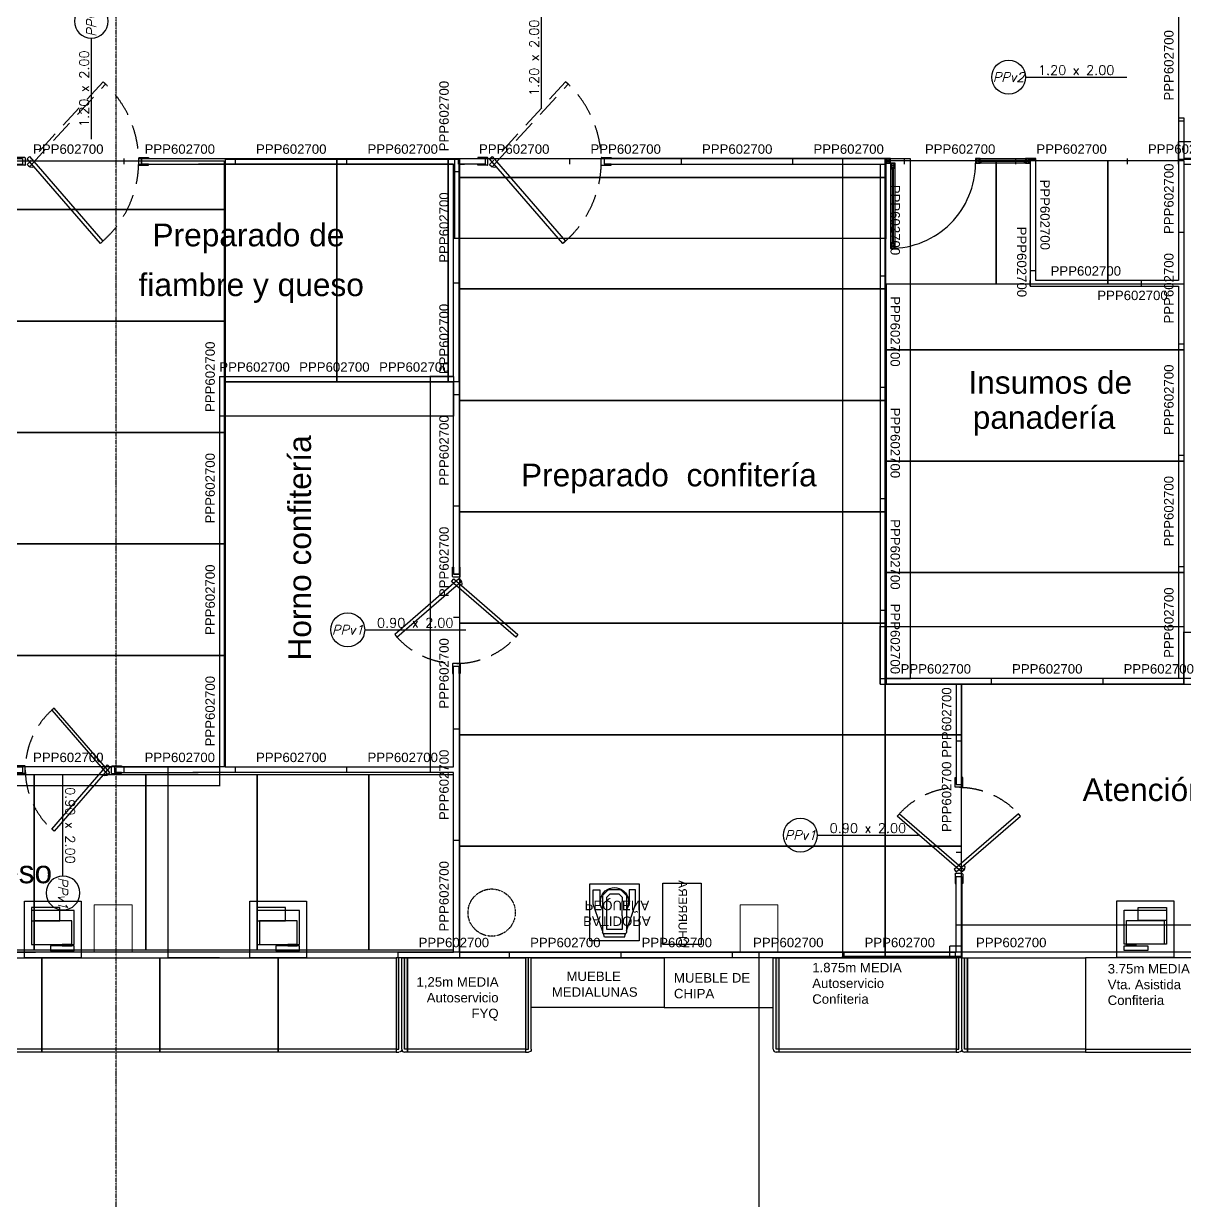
# Model space of a CAD drawing. Header units: millimetres. Extents: x 2698011 to 2856548, y 1019778 to 1210064.
# Drawn here: x 2794192 to 2806480, y 1155081 to 1167541 of the extents above; entities that cross this region are included whole.
import ezdxf
from ezdxf.enums import TextEntityAlignment as Align

# ---------------------------------------------------------------- set-up
doc = ezdxf.new("R2010")
doc.units = ezdxf.units.MM
for name, pattern in [('DASHDOT2', [0.5, 0.25, -0.125, 0, -0.125]), ('DASHED', [19.05, 12.7, -6.35]), ('HIDDEN', [0.375, 0.25, -0.125]), ('LN_planobase PB$0$DASHED2', [0.375, 0.25, -0.125])]:
    doc.linetypes.add(name, pattern=pattern)
doc.layers.get('Defpoints').update_dxf_attribs({"color": 9})
for name, color, linetype in [('.corte', 9, 'Continuous'), ('A-Aberturas', 9, 'Continuous'), ('Arq. Exhibidoras', 9, 'Continuous'), ('Arq. Mamparas metálicas', 9, 'Continuous'), ('COSTAN-CAM-COTAS', 7, 'Continuous'), ('COSTAN-CAM-LAT NUM', 6, 'Continuous'), ('COSTAN-CAM-LATERALES', 5, 'Continuous'), ('COSTAN-CAM-TECHOS-60', 1, 'Continuous'), ('EQUIPAMIENTO ELECTROMECÁNICO', 9, 'Continuous'), ('exhibidoras', 9, 'Continuous'), ('MAMP CHAPA 0.06', 9, 'Continuous'), ('nomenclatura de aberturas', 9, 'Continuous'), ('PROYECCIONES', 9, 'DASHED'), ('TEXTOS CAM', 2, 'Continuous')]:
    doc.layers.add(name, color=color, linetype=linetype)
doc.layers.add('PILAR_REF', color=9, linetype='Continuous', lineweight=0)
doc.styles.add('_ROMANS', font='ROMANS.SHX')
doc.styles.add('_Romans Obl', font='ROMANS.SHX', dxfattribs={"oblique": 15})
doc.styles.add('costan', font='arial.ttf')
doc.styles.get("Standard").update_dxf_attribs({"font": 'arial.ttf'})
doc.dimstyles.new('ISO-25', dxfattribs={"dimtxt": 2.5, "dimasz": 2.5, "dimexe": 1.25, "dimexo": 0.625, "dimtad": 1, "dimtxsty": 'Standard', "dimcen": 2.5, "dimadec": 0, "dimazin": 0, "dimtfac": 1, "dimtmove": 0, "dimatfit": 3, "dimfxl": 1, "dimarcsym": 0})

# ---------------------------------------------------------------- blocks, each defined once
blk = doc.blocks.new('LN_planobase PB$0$A$C41BB26E9')
for p, q in [((0.1, 0.832, 0), (0, 0.832, 0)), ((0, 0.832, 0), (0, 0.822, 0)), ((0, 0.822, 0), (0.075, 0.822, 0)), ((0, 0.762, 0), (0.075, 0.762, 0)), ((0, 0.752, 0), (0, 0.762, 0)), ((0.1, 0.752, 0), (0, 0.752, 0)), ((0.075, 0.822, 0), (0.075, 0.762, 0)), ((0.075, 0.822, 0), (0.075, 0.822, 0)), ((0.075, 0.762, 0), (0.075, 0.762, 0)), ((0.105, 0.757, 0), (0.105, 0.827, 0)), ((1.305, 0.757, 0), (1.305, 0.827, 0)), ((1.31, 0.832, 0), (1.41, 0.832, 0)), ((1.31, 0.752, 0), (1.41, 0.752, 0)), ((1.41, 0.822, 0), (1.335, 0.822, 0)), ((1.335, 0.822, 0), (1.335, 0.762, 0)), ((1.335, 0.822, 0), (1.335, 0.822, 0)), ((1.41, 0.762, 0), (1.335, 0.762, 0)), ((1.335, 0.762, 0), (1.335, 0.762, 0)), ((1.41, 0.832, 0), (1.41, 0.822, 0)), ((1.41, 0.752, 0), (1.41, 0.762, 0))]:
    blk.add_line(p, q)
at = {"linetype": 'LN_planobase PB$0$DASHED2', "elevation": 0}
blk.add_lwpolyline([(0.15, 0.736), (0.955, 1.611), (0.928, 1.634), (0.123, 0.759)], close=True, dxfattribs=at)
at = {"elevation": 0}
blk.add_lwpolyline([(0.15, 0.843), (0.926, -0.053), (0.899, -0.076), (0.123, 0.82)], close=True, dxfattribs=at)
at = {"linetype": 'LN_planobase PB$0$DASHED2'}
blk.add_arc((0.175, 0.792, 0), 1.13, 309.8558, 48.1988, dxfattribs=at)
for centre, radius, start, end in [((0.1, 0.827, 0), 0.0051, 0, 90), ((0.1, 0.757, 0), 0.0051, 270, 0), ((0.175, 0.792, 0), 0.061, 212.3413, 291.306), ((1.31, 0.827, 0), 0.0051, 90, 180), ((1.31, 0.757, 0), 0.0051, 180, 270)]:
    blk.add_arc(centre, radius, start, end)
blk = doc.blocks.new('A$C324C65E4')
at = {"xscale": -1}
blk.add_blockref('LN_planobase PB$0$A$C41BB26E9', (1.41, 0.076, -7.734), dxfattribs=at)
blk = doc.blocks.new('CHURRERA')
blk.add_lwpolyline([(-11.487, 68.461), (-10.837, 68.461), (-10.837, 68.868), (-11.487, 68.868)], close=True)
at = {"insert": (-11.71, 68.718), "char_height": 0.09, "attachment_point": 1}
blk.add_mtext_dynamic_manual_height_columns('\\pi0.18969;CHURRERA', width=1.08581, gutter_width=12.5, heights=[0], dxfattribs=at)
blk = doc.blocks.new('BATIDORA PEQUEÑA CONFITERÍA')
at = {"color": 0}
for p, q in [((-12.273, 67.655), (-12.273, 68.042)), ((-12.25, 68.091), (-12.263, 68.054)), ((-12.03, 68.054), (-12.261, 68.054)), ((-12.041, 68.091), (-12.25, 68.091)), ((-12.041, 68.091), (-12.028, 68.054)), ((-12.019, 67.655), (-12.019, 68.042)), ((-12.273, 68.025), (-12.37, 67.74)), ((-12.228, 68.009), (-12.228, 67.865)), ((-12.064, 68.009), (-12.228, 68.009)), ((-12.064, 67.865), (-12.064, 68.009)), ((-12.019, 68.025), (-11.922, 67.74)), ((-12.302, 67.74), (-12.273, 67.803)), ((-12.228, 67.865), (-12.228, 67.713)), ((-12.064, 67.865), (-12.064, 67.713)), ((-11.989, 67.74), (-12.019, 67.803)), ((-12.37, 67.74), (-12.37, 67.591)), ((-12.302, 67.591), (-12.302, 67.74)), ((-12.228, 67.713), (-12.228, 67.669)), ((-12.228, 67.669), (-12.191, 67.632)), ((-12.101, 67.632), (-12.064, 67.669)), ((-12.064, 67.669), (-12.064, 67.713)), ((-11.989, 67.591), (-11.989, 67.74)), ((-11.922, 67.74), (-11.922, 67.591)), ((-12.37, 67.591), (-12.302, 67.591)), ((-12.269, 67.647), (-12.212, 67.591)), ((-12.204, 67.587), (-12.087, 67.587)), ((-12.191, 67.632), (-12.101, 67.632)), ((-12.079, 67.591), (-12.022, 67.647)), ((-11.922, 67.591), (-11.989, 67.591))]:
    blk.add_line(p, q, dxfattribs=at)
blk.add_lwpolyline([(-12.408, 67.528), (-11.883, 67.528), (-11.883, 68.128), (-12.408, 68.128)], close=True, dxfattribs=at)
for centre, radius, start, end in [((-12.261, 68.042), 0.0112, 89.9999, 179.9999), ((-12.03, 68.042), 0.0112, 359.9999, 89.9999), ((-12.146, 67.714), 0.149, 148.2116, 31.7883), ((-12.204, 67.599), 0.0112, 224.9999, 269.9999), ((-12.087, 67.599), 0.0112, 269.9999, 314.9999), ((-12.03, 67.655), 0.0112, 314.9999, 359.9999)]:
    blk.add_arc(centre, radius, start, end, dxfattribs=at)
at = {"linetype": 'Continuous', "insert": (-12.708, 67.972), "char_height": 0.1, "attachment_point": 1}
blk.add_mtext_dynamic_manual_height_columns('\\pi0.23087;BATIDORA\\P\\pi0.24662;PEQUEÑA', width=1.16583, gutter_width=12.5, heights=[0], dxfattribs=at)
blk = doc.blocks.new('vaiven90')
for p, q in [((-805.258, -105.592, 0), (-805.258, -105.492, 0)), ((-805.258, -105.492, 0), (-805.248, -105.492, 0)), ((-805.248, -105.492, 0), (-805.248, -105.567, 0)), ((-805.188, -105.492, 0), (-805.188, -105.567, 0)), ((-805.178, -105.492, 0), (-805.188, -105.492, 0)), ((-805.178, -105.592, 0), (-805.178, -105.492, 0)), ((-805.183, -105.597, 0), (-805.253, -105.597, 0)), ((-805.248, -105.567, 0), (-805.188, -105.567, 0)), ((-805.246, -105.615, 0), (-804.566, -106.205, 0)), ((-804.566, -106.205, 0), (-804.588, -106.231, 0)), ((-805.258, -106.516, 0), (-805.258, -106.616, 0)), ((-805.183, -106.511, 0), (-805.253, -106.511, 0)), ((-805.178, -106.516, 0), (-805.178, -106.616, 0)), ((-805.258, -106.616, 0), (-805.248, -106.616, 0)), ((-805.248, -106.616, 0), (-805.248, -106.541, 0)), ((-805.248, -106.541, 0), (-805.188, -106.541, 0)), ((-805.188, -106.616, 0), (-805.188, -106.541, 0)), ((-805.178, -106.616, 0), (-805.188, -106.616, 0))]:
    blk.add_line(p, q)
at = {"elevation": 0}
for points in [[(-805.19, -105.615), (-805.87, -106.205), (-805.847, -106.231), (-805.167, -105.642), (-805.19, -105.615)], [(-805.246, -105.615), (-804.566, -106.205), (-804.588, -106.231), (-805.269, -105.642), (-805.246, -105.615)]]:
    blk.add_lwpolyline(points, dxfattribs=at)
for centre, radius, start, end in [((-805.253, -105.592, 0), 0.0051, 180, 270), ((-805.218, -105.667, 0), 0.061, 338.694, 57.6587), ((-805.183, -105.592, 0), 0.0051, 270, 0), ((-805.253, -106.516, 0), 0.0051, 90, 180), ((-805.183, -106.516, 0), 0.0051, 0, 90)]:
    blk.add_arc(centre, radius, start, end)
at = {"linetype": 'LN_planobase PB$0$DASHED2'}
blk.add_arc((-805.218, -105.663, 0), 0.848, 219.7207, 320.2793, dxfattribs=at)
blk = doc.blocks.new('4100125')
blk.add_line((0, 3), (125, 3))
blk.add_lwpolyline([(0, 0), (125, 0), (125, 100), (0, 100)], close=True)
blk = doc.blocks.new('100006EV')
blk.add_hatch(color=256).paths.add_polyline_path([(6, 100), (3, 100), (3, 3), (6, 3)])
for p, q in [((0, 3), (0, 100)), ((0, 100), (6, 100)), ((3, 3), (3, 100)), ((6, 100), (6, 0)), ((6, 3), (3, 3)), ((6, 0), (3, 0))]:
    blk.add_line(p, q)
blk.add_arc((3, 3), 3, 180, 270)
blk = doc.blocks.new('sdfgsdgs')
at = {"linetype": 'Continuous'}
for p, q in [((-0.19, 0.03), (0.11, 0.03)), ((-0.19, -0.11), (-0.19, 0.03)), ((0.11, 0.03), (0.11, -0.11)), ((-0.34, -0.36), (-0.34, -0.001)), ((-0.34, -0.001), (0.11, -0.001)), ((-0.315, -0.36), (-0.315, -0.11)), ((-0.315, -0.11), (0.085, -0.11)), ((0.11, -0.11), (-0.19, -0.11)), ((0.085, -0.11), (0.085, -0.36)), ((0.11, -0.001), (0.11, -0.36)), ((0.11, -0.36), (-0.34, -0.36)), ((-0.315, -0.376), (-0.315, -0.36)), ((0.085, -0.36), (-0.315, -0.36)), ((-0.315, -0.36), (-0.215, -0.36)), ((-0.215, -0.36), (-0.215, -0.376)), ((-0.34, -0.426), (-0.34, -0.376)), ((-0.34, -0.376), (-0.09, -0.376)), ((-0.09, -0.426), (-0.34, -0.426)), ((-0.215, -0.376), (-0.315, -0.376)), ((-0.09, -0.376), (-0.09, -0.426))]:
    blk.add_line(p, q, dxfattribs=at)
blk = doc.blocks.new('conf')
blk.add_line((2389.627, 969.246), (2387.752, 969.246))
blk.add_lwpolyline([(2389.627, 969.216), (2387.752, 969.216), (2387.752, 970.216), (2389.627, 970.216)], close=True)
blk = doc.blocks.new('cot abert izq')
blk.add_line((0.359, 0), (2.501, 0))
blk.add_circle((0, 0), 0.359)
at = {"style": '_ROMANS'}
for tag, p in [('DIM', (1.43, 0.05)), ('ANT', (1.43, -0.25))]:
    blk.add_attdef(tag, text='', height=0.2, rotation=360, dxfattribs=at).set_placement(p, align=Align.CENTER)
at = {"style": '_Romans Obl', "oblique": 15}
blk.add_attdef('ABERTURA', text='', height=0.2, rotation=360, dxfattribs=at).set_placement((0, 0), align=Align.MIDDLE_CENTER)
blk = doc.blocks.new('*D166')
at = {"layer": 'COSTAN-CAM-COTAS', "color": 0, "lineweight": -2, "transparency": 16777216}
for p, q in [((2806416, 1166051), (2806416, 1166288)), ((2816879, 1166287), (2806418, 1166287)), ((2816882, 1166051), (2816882, 1166288))]:
    blk.add_line(p, q, dxfattribs=at)
at = {"layer": 'COSTAN-CAM-COTAS', "color": 0, "transparency": 16777216}
for points in [[(2806418, 1166287), (2806418, 1166286), (2806416, 1166287)], [(2816879, 1166287), (2816879, 1166286), (2816882, 1166287)]]:
    blk.add_solid(points, dxfattribs=at)
at = {"layer": 'Defpoints', "color": 0, "transparency": 16777216}
for p in [(2806416, 1166287), (2806416, 1166051), (2816882, 1166051)]:
    blk.add_point(p, dxfattribs=at)
at = {"layer": 'COSTAN-CAM-COTAS', "color": 0, "transparency": 16777216, "insert": (2811649, 1166289), "char_height": 2.5, "attachment_point": 5}
blk.add_mtext('10466,09', dxfattribs=at)
blk = doc.blocks.new('*D167')
at = {"layer": 'COSTAN-CAM-COTAS', "color": 0, "lineweight": -2, "transparency": 16777216}
for p, q in [((2803259, 1166111), (2803581, 1166111)), ((2803580, 1160610), (2803580, 1166108)), ((2803259, 1160608), (2803581, 1160608))]:
    blk.add_line(p, q, dxfattribs=at)
at = {"layer": 'COSTAN-CAM-COTAS', "color": 0, "transparency": 16777216}
for points in [[(2803580, 1166108), (2803580, 1166108), (2803580, 1166111)], [(2803580, 1160610), (2803580, 1160610), (2803580, 1160608)]]:
    blk.add_solid(points, dxfattribs=at)
at = {"layer": 'Defpoints', "color": 0, "transparency": 16777216}
for p in [(2803258, 1166111), (2803580, 1166111), (2803258, 1160608)]:
    blk.add_point(p, dxfattribs=at)
at = {"layer": 'COSTAN-CAM-COTAS', "color": 0, "transparency": 16777216, "insert": (2803578, 1163359), "char_height": 2.5, "attachment_point": 5, "rotation": 90}
blk.add_mtext('5502,82', dxfattribs=at)
blk = doc.blocks.new('*D168')
at = {"layer": 'COSTAN-CAM-COTAS', "color": 0, "lineweight": -2, "transparency": 16777216}
for p, q in [((2803258, 1160608), (2803258, 1161159)), ((2803261, 1161158), (2806473, 1161158)), ((2806476, 1160608), (2806476, 1161159))]:
    blk.add_line(p, q, dxfattribs=at)
at = {"layer": 'COSTAN-CAM-COTAS', "color": 0, "transparency": 16777216}
for points in [[(2803261, 1161159), (2803261, 1161158), (2803258, 1161158)], [(2806473, 1161159), (2806473, 1161158), (2806476, 1161158)]]:
    blk.add_solid(points, dxfattribs=at)
at = {"layer": 'Defpoints', "color": 0, "transparency": 16777216}
for p in [(2806476, 1161158), (2803258, 1160608), (2806476, 1160608)]:
    blk.add_point(p, dxfattribs=at)
at = {"layer": 'COSTAN-CAM-COTAS', "color": 0, "transparency": 16777216, "insert": (2804867, 1161160), "char_height": 2.5, "attachment_point": 5}
blk.add_mtext('3217,44', dxfattribs=at)
blk = doc.blocks.new('*D169')
at = {"layer": 'COSTAN-CAM-COTAS', "color": 0, "lineweight": -2, "transparency": 16777216}
for p, q in [((2806476, 1166051), (2806798, 1166051)), ((2806797, 1160550), (2806797, 1166048)), ((2806476, 1160548), (2806798, 1160548))]:
    blk.add_line(p, q, dxfattribs=at)
at = {"layer": 'COSTAN-CAM-COTAS', "color": 0, "transparency": 16777216}
for points in [[(2806796, 1166048), (2806797, 1166048), (2806797, 1166051)], [(2806796, 1160550), (2806797, 1160550), (2806797, 1160548)]]:
    blk.add_solid(points, dxfattribs=at)
at = {"layer": 'Defpoints', "color": 0, "transparency": 16777216}
for p in [(2806475, 1166051), (2806797, 1166051), (2806475, 1160548)]:
    blk.add_point(p, dxfattribs=at)
at = {"layer": 'COSTAN-CAM-COTAS', "color": 0, "transparency": 16777216, "insert": (2806795, 1163299), "char_height": 2.5, "attachment_point": 5, "rotation": 90}
blk.add_mtext('5502,82', dxfattribs=at)
blk = doc.blocks.new('*D170')
at = {"layer": 'COSTAN-CAM-COTAS', "color": 0, "lineweight": -2, "transparency": 16777216}
for p, q in [((2806475, 1160548), (2806475, 1161099)), ((2806478, 1161098), (2809691, 1161098)), ((2809693, 1160548), (2809693, 1161099))]:
    blk.add_line(p, q, dxfattribs=at)
at = {"layer": 'COSTAN-CAM-COTAS', "color": 0, "transparency": 16777216}
for points in [[(2806478, 1161099), (2806478, 1161098), (2806475, 1161098)], [(2809691, 1161099), (2809691, 1161098), (2809693, 1161098)]]:
    blk.add_solid(points, dxfattribs=at)
at = {"layer": 'Defpoints', "color": 0, "transparency": 16777216}
for p in [(2809693, 1161098), (2806475, 1160548), (2809693, 1160548)]:
    blk.add_point(p, dxfattribs=at)
at = {"layer": 'COSTAN-CAM-COTAS', "color": 0, "transparency": 16777216, "insert": (2808084, 1161100), "char_height": 2.5, "attachment_point": 5}
blk.add_mtext('3218,03', dxfattribs=at)
blk = doc.blocks.new('*D172')
at = {"layer": 'COSTAN-CAM-COTAS', "color": 0, "lineweight": -2, "transparency": 16777216}
for p, q in [((2804063, 1157711), (2804063, 1157996)), ((2809691, 1157994), (2804066, 1157994)), ((2809693, 1157711), (2809693, 1157996))]:
    blk.add_line(p, q, dxfattribs=at)
at = {"layer": 'COSTAN-CAM-COTAS', "color": 0, "transparency": 16777216}
for points in [[(2804066, 1157995), (2804066, 1157994), (2804063, 1157994)], [(2809691, 1157995), (2809691, 1157994), (2809693, 1157994)]]:
    blk.add_solid(points, dxfattribs=at)
at = {"layer": 'Defpoints', "color": 0, "transparency": 16777216}
for p in [(2804063, 1157994), (2804063, 1157711), (2809693, 1157711)]:
    blk.add_point(p, dxfattribs=at)
at = {"layer": 'COSTAN-CAM-COTAS', "color": 0, "transparency": 16777216, "insert": (2806878, 1157997), "char_height": 2.5, "attachment_point": 5}
blk.add_mtext('5629,8', dxfattribs=at)
blk = doc.blocks.new('*D173')
at = {"layer": 'COSTAN-CAM-COTAS', "color": 0, "lineweight": -2, "transparency": 16777216}
for p, q in [((2803318, 1166111), (2802861, 1166111)), ((2802862, 1166108), (2802862, 1157653)), ((2803318, 1157651), (2802861, 1157651))]:
    blk.add_line(p, q, dxfattribs=at)
at = {"layer": 'COSTAN-CAM-COTAS', "color": 0, "transparency": 16777216}
for points in [[(2802861, 1166108), (2802862, 1166108), (2802862, 1166111)], [(2802861, 1157653), (2802862, 1157653), (2802862, 1157651)]]:
    blk.add_solid(points, dxfattribs=at)
at = {"layer": 'Defpoints', "color": 0, "transparency": 16777216}
for p in [(2803318, 1166111), (2802862, 1157651), (2803318, 1157651)]:
    blk.add_point(p, dxfattribs=at)
at = {"layer": 'COSTAN-CAM-COTAS', "color": 0, "transparency": 16777216, "insert": (2802860, 1161881), "char_height": 2.5, "attachment_point": 5, "rotation": 90}
blk.add_mtext('8460', dxfattribs=at)
blk = doc.blocks.new('*D174')
at = {"layer": 'COSTAN-CAM-COTAS', "color": 0, "lineweight": -2, "transparency": 16777216}
for p, q in [((2798755, 1166110), (2798755, 1165263)), ((2803318, 1166110), (2803318, 1165263)), ((2803316, 1165265), (2798757, 1165265))]:
    blk.add_line(p, q, dxfattribs=at)
at = {"layer": 'COSTAN-CAM-COTAS', "color": 0, "transparency": 16777216}
for points in [[(2798757, 1165265), (2798757, 1165264), (2798755, 1165265)], [(2803316, 1165265), (2803316, 1165264), (2803318, 1165265)]]:
    blk.add_solid(points, dxfattribs=at)
at = {"layer": 'Defpoints', "color": 0, "transparency": 16777216}
for p in [(2798755, 1166111), (2803318, 1166111), (2798755, 1165265)]:
    blk.add_point(p, dxfattribs=at)
at = {"layer": 'COSTAN-CAM-COTAS', "color": 0, "transparency": 16777216, "insert": (2801036, 1165267), "char_height": 2.5, "attachment_point": 5}
blk.add_mtext('4563,52', dxfattribs=at)
blk = doc.blocks.new('*D175')
at = {"layer": 'COSTAN-CAM-COTAS', "color": 0, "lineweight": -2, "transparency": 16777216}
for p, q in [((2804123, 1157774), (2803996, 1157774)), ((2803997, 1157653), (2803997, 1157772)), ((2804123, 1157651), (2803996, 1157651))]:
    blk.add_line(p, q, dxfattribs=at)
at = {"layer": 'COSTAN-CAM-COTAS', "color": 0, "transparency": 16777216}
for points in [[(2803997, 1157772), (2803998, 1157772), (2803997, 1157774)], [(2803997, 1157653), (2803998, 1157653), (2803997, 1157651)]]:
    blk.add_solid(points, dxfattribs=at)
at = {"layer": 'Defpoints', "color": 0, "transparency": 16777216}
for p in [(2803997, 1157774), (2804123, 1157774), (2804123, 1157651)]:
    blk.add_point(p, dxfattribs=at)
at = {"layer": 'COSTAN-CAM-COTAS', "color": 0, "transparency": 16777216, "insert": (2803995, 1157713), "char_height": 2.5, "attachment_point": 5, "rotation": 90}
blk.add_mtext('123,71', dxfattribs=at)
blk = doc.blocks.new('*D176')
at = {"layer": 'COSTAN-CAM-COTAS', "color": 0, "lineweight": -2, "transparency": 16777216}
for p, q in [((2802862, 1157651), (2802862, 1157664)), ((2804121, 1157663), (2802864, 1157663)), ((2804123, 1157651), (2804123, 1157664))]:
    blk.add_line(p, q, dxfattribs=at)
at = {"layer": 'COSTAN-CAM-COTAS', "color": 0, "transparency": 16777216}
for points in [[(2802864, 1157663), (2802864, 1157663), (2802862, 1157663)], [(2804121, 1157663), (2804121, 1157663), (2804123, 1157663)]]:
    blk.add_solid(points, dxfattribs=at)
at = {"layer": 'Defpoints', "color": 0, "transparency": 16777216}
for p in [(2802862, 1157663), (2802862, 1157651), (2804123, 1157651)]:
    blk.add_point(p, dxfattribs=at)
at = {"layer": 'COSTAN-CAM-COTAS', "color": 0, "transparency": 16777216, "insert": (2803493, 1157665), "char_height": 2.5, "attachment_point": 5}
blk.add_mtext('1261,43', dxfattribs=at)
blk = doc.blocks.new('*D177')
at = {"layer": 'COSTAN-CAM-COTAS', "color": 0, "lineweight": -2, "transparency": 16777216}
for p, q in [((2798743, 1163803), (2798494, 1163803)), ((2798496, 1163801), (2798496, 1159613)), ((2798743, 1159611), (2798494, 1159611))]:
    blk.add_line(p, q, dxfattribs=at)
at = {"layer": 'COSTAN-CAM-COTAS', "color": 0, "transparency": 16777216}
for points in [[(2798495, 1163801), (2798496, 1163801), (2798496, 1163803)], [(2798495, 1159613), (2798496, 1159613), (2798496, 1159611)]]:
    blk.add_solid(points, dxfattribs=at)
at = {"layer": 'Defpoints', "color": 0, "transparency": 16777216}
for p in [(2798744, 1163803), (2798496, 1159611), (2798744, 1159611)]:
    blk.add_point(p, dxfattribs=at)
at = {"layer": 'COSTAN-CAM-COTAS', "color": 0, "transparency": 16777216, "insert": (2798494, 1161707), "char_height": 2.5, "attachment_point": 5, "rotation": 90}
blk.add_mtext('4192,72', dxfattribs=at)
blk = doc.blocks.new('*D178')
at = {"layer": 'COSTAN-CAM-COTAS', "color": 0, "lineweight": -2, "transparency": 16777216}
for p, q in [((2796265, 1163803), (2796265, 1163383)), ((2798744, 1163803), (2798744, 1163383)), ((2798741, 1163384), (2796268, 1163384))]:
    blk.add_line(p, q, dxfattribs=at)
at = {"layer": 'COSTAN-CAM-COTAS', "color": 0, "transparency": 16777216}
for points in [[(2796268, 1163385), (2796268, 1163384), (2796265, 1163384)], [(2798741, 1163385), (2798741, 1163384), (2798744, 1163384)]]:
    blk.add_solid(points, dxfattribs=at)
at = {"layer": 'Defpoints', "color": 0, "transparency": 16777216}
for p in [(2796265, 1163803), (2798744, 1163803), (2796265, 1163384)]:
    blk.add_point(p, dxfattribs=at)
at = {"layer": 'COSTAN-CAM-COTAS', "color": 0, "transparency": 16777216, "insert": (2797504, 1163386), "char_height": 2.5, "attachment_point": 5}
blk.add_mtext('2478,13', dxfattribs=at)
blk = doc.blocks.new('*D179')
at = {"layer": 'COSTAN-CAM-COTAS', "color": 0, "lineweight": -2, "transparency": 16777216}
for p, q in [((2796267, 1159671), (2795717, 1159671)), ((2795718, 1159668), (2795718, 1157653)), ((2796267, 1157651), (2795717, 1157651))]:
    blk.add_line(p, q, dxfattribs=at)
at = {"layer": 'COSTAN-CAM-COTAS', "color": 0, "transparency": 16777216}
for points in [[(2795717, 1159668), (2795718, 1159668), (2795718, 1159671)], [(2795717, 1157653), (2795718, 1157653), (2795718, 1157651)]]:
    blk.add_solid(points, dxfattribs=at)
at = {"layer": 'Defpoints', "color": 0, "transparency": 16777216}
for p in [(2796268, 1159671), (2795718, 1157651), (2796268, 1157651)]:
    blk.add_point(p, dxfattribs=at)
at = {"layer": 'COSTAN-CAM-COTAS', "color": 0, "transparency": 16777216, "insert": (2795716, 1158661), "char_height": 2.5, "attachment_point": 5, "rotation": 90}
blk.add_mtext('2019,99', dxfattribs=at)
blk = doc.blocks.new('*D180')
at = {"layer": 'COSTAN-CAM-COTAS', "color": 0, "lineweight": -2, "transparency": 16777216}
for p, q in [((2790770, 1159670), (2790770, 1159467)), ((2796268, 1159670), (2796268, 1159467)), ((2796265, 1159469), (2790772, 1159469))]:
    blk.add_line(p, q, dxfattribs=at)
at = {"layer": 'COSTAN-CAM-COTAS', "color": 0, "transparency": 16777216}
for points in [[(2790772, 1159469), (2790772, 1159468), (2790770, 1159469)], [(2796265, 1159469), (2796265, 1159468), (2796268, 1159469)]]:
    blk.add_solid(points, dxfattribs=at)
at = {"layer": 'Defpoints', "color": 0, "transparency": 16777216}
for p in [(2790770, 1159671), (2796268, 1159671), (2790770, 1159469)]:
    blk.add_point(p, dxfattribs=at)
at = {"layer": 'COSTAN-CAM-COTAS', "color": 0, "transparency": 16777216, "insert": (2793519, 1159471), "char_height": 2.5, "attachment_point": 5}
blk.add_mtext('5497,95', dxfattribs=at)
blk = doc.blocks.new('COSTAN-CAM-PANEL-TECHO')
blk.add_lwpolyline([(0, 0), (1, 0), (1, 1), (0, 1)], close=True)

msp = doc.modelspace()

# ---------------------------------------------------------------- linework, layer by layer
at = {"layer": '.corte', "linetype": 'DASHDOT2', "ltscale": 2}
msp.add_line((2795171.712, 1076752.517), (2795171.712, 1177360.659), dxfattribs=at)
msp.add_line((2793919.748, 1157710.661), (2794319.75, 1157710.661))
at = {"layer": 'Arq. Exhibidoras'}
for points in [[(2799566.282, 1157123.368), (2799566.282, 1157650.661), (2800972.282, 1157650.661), (2800972.282, 1157123.368)], [(2802128.282, 1157123.368), (2802128.282, 1157650.661), (2800972.282, 1157650.661), (2800972.282, 1157123.368)]]:
    msp.add_lwpolyline(points, close=True, dxfattribs=at)
at = {"layer": 'Arq. Mamparas metálicas', "linetype": 'ByBlock'}
for p, q in [((2803363.047, 1166065.661), (2803323.047, 1166105.661)), ((2803363.047, 1166105.661), (2803323.047, 1166065.661)), ((2803373.359, 1166055.647), (2803413.359, 1166015.647)), ((2803373.36, 1166015.647), (2803413.359, 1166055.647)), ((2804313.047, 1166065.675), (2804273.047, 1166105.675)), ((2804313.047, 1166105.675), (2804273.047, 1166065.675)), ((2804841.172, 1166065.661), (2804801.172, 1166105.661)), ((2804841.172, 1166105.661), (2804801.172, 1166065.661)), ((2803373.331, 1165205.647), (2803413.331, 1165165.647)), ((2803373.331, 1165165.647), (2803413.331, 1165205.647))]:
    msp.add_line(p, q, dxfattribs=at)
at = {"layer": 'Arq. Mamparas metálicas'}
for p, q in [((2803368.205, 1166010.647), (2803368.233, 1165210.647)), ((2803388.197, 1165995.647), (2803388.239, 1165213.147)), ((2803398.197, 1166008.147), (2803398.231, 1165213.147)), ((2803418.235, 1165210.647), (2803418.205, 1166010.647)), ((2804318.203, 1166110.692), (2804796.329, 1166110.661)), ((2804796.329, 1166060.679), (2804318.203, 1166060.69)), ((2804793.828, 1166090.658), (2804320.703, 1166090.662)), ((2804793.828, 1166080.658), (2804320.703, 1166080.696))]:
    msp.add_line(p, q, dxfattribs=at)
for points in [[(2803368.203, 1166060.661), (2803368.203, 1166110.661), (2803318.203, 1166110.661), (2803318.203, 1166060.661)], [(2803363.047, 1166065.661), (2803363.047, 1166105.661), (2803323.047, 1166105.661), (2803323.047, 1166065.661)], [(2803363.047, 1166065.661), (2803363.047, 1166105.661), (2803323.047, 1166105.661), (2803323.047, 1166065.661)], [(2803368.203, 1166060.647), (2803368.203, 1166010.647), (2803418.203, 1166010.647), (2803418.203, 1166060.647)], [(2803373.359, 1166055.647), (2803373.359, 1166015.647), (2803413.359, 1166015.647), (2803413.359, 1166055.647)], [(2803373.36, 1166055.647), (2803373.36, 1166015.647), (2803413.36, 1166015.647), (2803413.36, 1166055.647)], [(2804318.203, 1166060.675), (2804318.203, 1166110.675), (2804268.203, 1166110.675), (2804268.203, 1166060.675)], [(2804313.047, 1166065.675), (2804313.047, 1166105.675), (2804273.047, 1166105.675), (2804273.047, 1166065.675)], [(2804313.047, 1166065.675), (2804313.047, 1166105.675), (2804273.047, 1166105.675), (2804273.047, 1166065.675)], [(2804846.329, 1166060.661), (2804846.329, 1166110.661), (2804796.329, 1166110.661), (2804796.329, 1166060.661)], [(2804841.172, 1166065.661), (2804841.172, 1166105.661), (2804801.172, 1166105.661), (2804801.172, 1166065.661)], [(2804841.172, 1166065.661), (2804841.172, 1166105.661), (2804801.172, 1166105.661), (2804801.172, 1166065.661)], [(2803368.175, 1165210.647), (2803368.175, 1165160.647), (2803418.175, 1165160.647), (2803418.175, 1165210.647)], [(2803373.331, 1165205.647), (2803373.331, 1165165.647), (2803413.331, 1165165.647), (2803413.331, 1165205.647)], [(2803373.331, 1165205.647), (2803373.331, 1165165.647), (2803413.331, 1165165.647), (2803413.331, 1165205.647)]]:
    msp.add_lwpolyline(points, close=True, dxfattribs=at)
at = {"layer": 'Arq. Mamparas metálicas', "linetype": 'ByBlock'}
for points in [[(2803400.702, 1166010.647), (2803400.702, 1166008.147), (2803388.202, 1166008.147), (2803388.202, 1165995.647), (2803385.702, 1165995.647), (2803385.702, 1166010.647), (2803400.702, 1166010.647)], [(2804318.203, 1166093.187), (2804320.703, 1166093.187), (2804320.703, 1166080.687), (2804333.203, 1166080.687), (2804333.203, 1166078.187), (2804318.203, 1166078.187), (2804318.203, 1166093.187)], [(2804796.328, 1166093.158), (2804793.828, 1166093.158), (2804793.828, 1166080.658), (2804781.328, 1166080.658), (2804781.328, 1166078.158), (2804796.328, 1166078.158), (2804796.328, 1166093.158)], [(2803400.729, 1165210.647), (2803400.729, 1165213.147), (2803388.229, 1165213.147), (2803388.229, 1165225.647), (2803385.729, 1165225.647), (2803385.729, 1165210.647), (2803400.729, 1165210.647)]]:
    msp.add_lwpolyline(points, dxfattribs=at)
at = {"layer": 'Arq. Mamparas metálicas'}
msp.add_arc((2803368.203, 1166060.647), 900, 269.9981992, 0.0018008, dxfattribs=at)
at = {"layer": 'COSTAN-CAM-LATERALES'}
for p, q in [((2806475.642, 1166507.842), (2806415.642, 1166507.842)), ((2795255.894, 1166050.661), (2795255.894, 1166110.661)), ((2795410.837, 1166110.661), (2799077.418, 1166110.661)), ((2795410.84, 1166050.679), (2798743.507, 1166050.687)), ((2798743.507, 1166050.661), (2796043.507, 1166050.67)), ((2796435.894, 1166050.661), (2796435.894, 1166110.661)), ((2797615.894, 1166050.661), (2797615.894, 1166110.661)), ((2798743.507, 1163803.41), (2798743.507, 1166050.687)), ((2798795.894, 1166050.661), (2798795.894, 1166110.661)), ((2798803.507, 1166050.687), (2798860.273, 1166050.687)), ((2799077.418, 1166050.661), (2798803.507, 1166050.661)), ((2798803.507, 1166050.661), (2798803.507, 1161710.062)), ((2799975.894, 1166050.661), (2799975.894, 1166110.661)), ((2801155.894, 1166050.661), (2801155.894, 1166110.661)), ((2802335.894, 1166050.661), (2802335.894, 1166110.661)), ((2803258.203, 1166050.661), (2803318.203, 1166050.661)), ((2803515.894, 1166050.661), (2803515.894, 1166110.661)), ((2804695.894, 1166050.661), (2804695.894, 1166110.661)), ((2804841.172, 1166105.661), (2804901.172, 1166105.891)), ((2805875.894, 1166050.661), (2805875.894, 1166110.661)), ((2798803.507, 1165970.661), (2798743.507, 1165970.661)), ((2806475.642, 1165327.842), (2806415.642, 1165327.842)), ((2804845.696, 1164925.67), (2804905.696, 1164925.9)), ((2798803.507, 1164790.661), (2798743.507, 1164790.661)), ((2803258.203, 1164870.661), (2803318.203, 1164870.661)), ((2804846.329, 1164760.661), (2804846.329, 1164820.661)), ((2806026.329, 1164760.661), (2806026.329, 1164820.661)), ((2806475.642, 1164147.842), (2806415.642, 1164147.842)), ((2796267.617, 1163803.411), (2796267.617, 1159670.661)), ((2796267.619, 1163803.41), (2798743.507, 1163803.41)), ((2796327.617, 1163743.41), (2796327.617, 1163803.41)), ((2797507.617, 1163743.41), (2797507.617, 1163803.41)), ((2798687.617, 1163743.41), (2798687.617, 1163803.41)), ((2798743.507, 1163743.41), (2796327.617, 1163743.41)), ((2796327.617, 1163743.41), (2796327.617, 1159670.661)), ((2798743.507, 1161710.062), (2798743.507, 1163743.41)), ((2803258.203, 1163690.661), (2803318.203, 1163690.661)), ((2798803.507, 1163610.661), (2798743.507, 1163610.661)), ((2796327.617, 1163210.661), (2796267.617, 1163210.661)), ((2806475.642, 1162967.842), (2806415.642, 1162967.842)), ((2803258.203, 1162510.661), (2803318.203, 1162510.661)), ((2798803.507, 1162430.661), (2798743.507, 1162430.661)), ((2796327.617, 1162030.661), (2796267.617, 1162030.661)), ((2806475.642, 1161787.842), (2806415.642, 1161787.842)), ((2803258.203, 1161330.661), (2803318.203, 1161330.661)), ((2798803.507, 1161250.661), (2798743.507, 1161250.661)), ((2796327.617, 1160850.661), (2796267.617, 1160850.661)), ((2798743.507, 1159670.661), (2798743.507, 1160736.394)), ((2798803.507, 1160736.394), (2798803.507, 1157710.661)), ((2803258.203, 1160547.841), (2803258.203, 1160607.841)), ((2804438.203, 1160547.841), (2804438.203, 1160607.841)), ((2805618.203, 1160547.841), (2805618.203, 1160607.841)), ((2806475.642, 1160607.842), (2806415.642, 1160607.842)), ((2798803.507, 1160070.661), (2798743.507, 1160070.661)), ((2804123.282, 1159944.346), (2804063.282, 1159944.346)), ((2795154.905, 1159670.661), (2796040.273, 1159670.661)), ((2795255.893, 1159610.661), (2795255.893, 1159670.661)), ((2796043.507, 1159670.661), (2796267.617, 1159670.661)), ((2796327.617, 1159670.661), (2796267.617, 1159670.661)), ((2796327.617, 1159670.661), (2798743.507, 1159670.661)), ((2796435.893, 1159610.661), (2796435.893, 1159670.661)), ((2797615.893, 1159610.661), (2797615.893, 1159670.661)), ((2795154.905, 1159610.661), (2796040.273, 1159610.661)), ((2798743.507, 1159610.706), (2795983.507, 1159610.685)), ((2798743.507, 1157710.661), (2798743.507, 1159610.706)), ((2798803.507, 1158890.661), (2798743.507, 1158890.661)), ((2804123.282, 1158764.346), (2804063.282, 1158764.346)), ((2804063.282, 1157710.661), (2804063.282, 1158510.664)), ((2804123.282, 1158510.664), (2804123.282, 1157650.661)), ((2798156.967, 1157710.661), (2798743.507, 1157710.661)), ((2798156.967, 1157650.661), (2798156.967, 1157710.661)), ((2804123.282, 1157650.661), (2798156.967, 1157650.661)), ((2798803.507, 1157710.661), (2798743.507, 1157710.661)), ((2798803.507, 1157710.661), (2804063.282, 1157710.661)), ((2799336.967, 1157650.661), (2799336.967, 1157710.661)), ((2800516.967, 1157650.661), (2800516.967, 1157710.661)), ((2801696.967, 1157650.661), (2801696.967, 1157710.661)), ((2802876.967, 1157650.661), (2802876.967, 1157710.661)), ((2804056.967, 1157650.661), (2804056.967, 1157710.661))]:
    msp.add_line(p, q, dxfattribs=at)
for points in [[(2809845.428, 1166110.661), (2806475.642, 1166110.661), (2806475.642, 1166538.538), (2806415.642, 1166538.538), (2806415.642, 1164820.661), (2804906.329, 1164820.661), (2804906.329, 1166110.661), (2804846.329, 1166110.661), (2804846.329, 1166110.661), (2804846.329, 1166110.661), (2804846.329, 1164760.661), (2804846.329, 1164760.661), (2806415.642, 1164760.661), (2806415.642, 1160607.842)], [(2798743.507, 1166110.717), (2798743.507, 1166110.661)], [(2798803.507, 1166050.687), (2798803.507, 1163743.443)], [(2806415.642, 1160607.842), (2803318.203, 1160607.841), (2803318.203, 1166110.661), (2800337.418, 1166110.661), (2800337.418, 1166050.661), (2803258.203, 1166050.661), (2803258.203, 1160547.841), (2804063.282, 1160547.841), (2804063.282, 1159484.332), (2804123.282, 1159484.332), (2804123.282, 1160547.841), (2808468.23, 1160547.841)], [(2808468.23, 1160607.841), (2806475.642, 1160607.842), (2806475.642, 1166050.661), (2809633.082, 1166050.661)], [(2809633.084, 1124738.03), (2809903.084, 1124738.03), (2809903.084, 1157710.661), (2770549.749, 1157710.661), (2770549.75, 1124660.695), (2776090.473, 1124660.678)]]:
    msp.add_lwpolyline(points, dxfattribs=at)
at = {"layer": 'exhibidoras'}
for points in [[(2794203.092, 1157650.046), (2794203.082, 1158250.046), (2794803.082, 1158250.046), (2794803.082, 1157650.046)], [(2796589.002, 1157650.046), (2796588.992, 1158250.046), (2797188.992, 1158250.046), (2797188.992, 1157650.046)], [(2805766.214, 1157653.159), (2805766.203, 1158253.159), (2806366.203, 1158253.159), (2806366.203, 1157653.159)]]:
    msp.add_lwpolyline(points, close=True, dxfattribs=at)
at = {"layer": 'MAMP CHAPA 0.06'}
for p, q in [((2795441.236, 1166050.661), (2795441.237, 1166110.661)), ((2799077.418, 1166110.661), (2799077.418, 1166050.661)), ((2798803.507, 1161710.062), (2798743.507, 1161710.062)), ((2798743.507, 1160736.394), (2798803.507, 1160736.394)), ((2795154.905, 1159670.661), (2795154.905, 1159610.661)), ((2804063.282, 1158510.664), (2804123.282, 1158510.664)), ((2798156.967, 1157650.661), (2798156.967, 1157710.661))]:
    msp.add_line(p, q, dxfattribs=at)
at = {"layer": 'MAMP CHAPA 0.06', "elevation": 0}
msp.add_lwpolyline([(2795441.237, 1166110.661), (2795441.237, 1166050.661)], dxfattribs=at)
at = {"layer": 'MAMP CHAPA 0.06'}
msp.add_lwpolyline([(2798803.507, 1166110.717), (2798803.507, 1166110.661)], dxfattribs=at)
at = {"layer": 'PILAR_REF'}
for points in [[(2794941.248, 1158210.661), (2795341.25, 1158210.661), (2795341.25, 1157710.661), (2794941.248, 1157710.661)], [(2801776.415, 1158210.661), (2802176.417, 1158210.661), (2802176.417, 1157710.661), (2801776.415, 1157710.661)]]:
    msp.add_lwpolyline(points, close=True, dxfattribs=at)
at = {"layer": 'PROYECCIONES', "linetype": 'HIDDEN'}
msp.add_line((2801976.417, 1157710.661), (2801976.417, 1118043.759), dxfattribs=at)
at = {"layer": 'PROYECCIONES', "linetype": 'HIDDEN', "ltscale": 0.5}
msp.add_circle((2799147.077, 1158128.323), 250, dxfattribs=at)

# ---------------------------------------------------------------- block references
at = {"layer": 'A-Aberturas', "yscale": 1000, "zscale": 1000}
for name, p, xscale in [('A$C324C65E4', (2795516.237, 1165213.151), -1000), ('A$C324C65E4', (2800412.418, 1165213.151, 0), -1000), ('vaiven90', (3603991.38, 1267276.896, -0.067), 1000)]:
    msp.add_blockref(name, p, dxfattribs=dict(at, xscale=xscale))
at = {"layer": 'A-Aberturas', "extrusion": (0, 0, -1), "xscale": -1000, "yscale": 1000, "zscale": -1000, "rotation": 90}
msp.add_blockref('vaiven90', (-2900721.739, 354422.788, 0.067), dxfattribs=at)
at = {"layer": 'A-Aberturas', "xscale": -1000, "yscale": 1000, "zscale": 1000, "rotation": 180}
msp.add_blockref('vaiven90', (3609311.155, 1052943.831, -0.067), dxfattribs=at)
at = {"layer": 'Arq. Exhibidoras'}
for name, p, xscale, yscale, zscale in [('4100125', (2794386.286, 1156650.661), -10.0000000002183, 10.0000000002183, 10.0000000002183), ('4100125', (2795636.286, 1156650.661), -10.0000000002183, 10.0000000002183, 10.0000000002183), ('4100125', (2796886.286, 1156650.661), -10.0000000002183, 10.0000000002183, 10.0000000002183), ('4100125', (2798136.286, 1156650.661), -10.0000000002183, 10.0000000002183, 10.0000000002183), ('100006EV', (2798196.286, 1156650.661), -10.0000000002183, 10.0000000002183, 10.0000000002183), ('100006EV', (2798196.282, 1156650.661), 10.0000000002183, 10.0000000002183, 10.0000000002183), ('4100125', (2799506.282, 1156650.661), -10.0000000002183, 10.0000000002183, 10.0000000002183), ('100006EV', (2799566.282, 1156650.661), -10.0000000002183, 10.0000000002183, 10.0000000002183), ('100006EV', (2802128.282, 1156650.661), 10.0000000002183, 10.0000000002183, 10.0000000002183), ('conf', (414436.724, 187434.921), 1000, 1000, 1000), ('100006EV', (2804123.282, 1156650.66), -10.0000000002183, 10.0000000002183, 10.0000000002183), ('100006EV', (2804123.282, 1156650.66), 10.0000000002183, 10.0000000002183, 10.0000000002183), ('4100125', (2805433.282, 1156650.66), -10.0000000002183, 10.0000000002183, 10.0000000002183), ('4100125', (2805433.282, 1156650.66), 10.0000000002183, 10.0000000002183, 10.0000000002183)]:
    msp.add_blockref(name, p, dxfattribs=dict(at, xscale=xscale, yscale=yscale, zscale=zscale))
at = {"layer": 'COSTAN-CAM-TECHOS-60'}
for p, xscale, yscale in [((2806415.642, 1166105.839), 1180, 3450), ((2796327.617, 1163752.064), 1180, 2350), ((2797507.617, 1163752.064), 1180, 2350), ((2798687.617, 1163752.064), 115.8900001016445, 2350), ((2803309.032, 1164785.661), 1180, 1300), ((2804489.032, 1164785.661), 1180, 1300), ((2805669.032, 1164785.661), 806.6102686440572, 1300), ((2793126.287, 1157735.674), 1180, 1850), ((2794306.287, 1157735.674), 1180, 1850), ((2795486.287, 1157735.674), 1180, 1850), ((2796666.287, 1157735.674), 1180, 1850), ((2797846.287, 1157735.674), 897.2200848744251, 1850)]:
    msp.add_blockref('COSTAN-CAM-PANEL-TECHO', p, dxfattribs=dict(at, xscale=xscale, yscale=yscale))
at = {"layer": 'COSTAN-CAM-TECHOS-60', "rotation": 270}
for p, xscale, yscale in [((2793965.698, 1165570.661), -515.7493224663194, 2350), ((2798809.032, 1165910.661), -199.9999298406765, 4500), ((2798809.032, 1164730.661), -1180, 4500), ((2793965.698, 1164390.661), -1180, 2350), ((2803325.514, 1164087.841), -697.8198513020761, 3150), ((2798809.032, 1163550.661), -1180, 4500), ((2793965.698, 1163210.661), -1180, 2350), ((2803325.514, 1162907.841), -1180, 3150), ((2798809.032, 1162370.661), -1180, 4500), ((2793965.698, 1162030.661), -1180, 2350), ((2803325.514, 1161727.841), -1180, 3150), ((2798809.032, 1161190.661), -1180, 4500), ((2793965.698, 1160850.661), -1180, 2350), ((2803325.514, 1160547.841), -1180, 3150), ((2798809.032, 1160010.661), -1180, 4500), ((2793965.698, 1159670.661), -1180, 2350), ((2803316.157, 1160010.661), -537.1801135980058, 800), ((2798809.032, 1158830.661), -1180, 4500), ((2803316.157, 1158830.661), -1180, 800), ((2798809.032, 1157650.661), -1180, 4500), ((2803316.157, 1157650.661), -1180, 800)]:
    msp.add_blockref('COSTAN-CAM-PANEL-TECHO', p, dxfattribs=dict(at, xscale=xscale, yscale=yscale))
at = {"layer": 'EQUIPAMIENTO ELECTROMECÁNICO', "linetype": 'Continuous', "xscale": -1000, "yscale": 1000, "zscale": 1000}
for name, p, rotation in [('BATIDORA PEQUEÑA CONFITERÍA', (2812592.764, 1225959.044), 180), ('CHURRERA', (2732497.073, 1169278.496), 270)]:
    msp.add_blockref(name, p, dxfattribs=dict(at, rotation=rotation))
at = {"layer": 'EQUIPAMIENTO ELECTROMECÁNICO', "yscale": 1000, "zscale": 1000}
for p, xscale in [((2794387.351, 1158150.793), -1000), ((2796773.262, 1158150.793), -1000), ((2806181.933, 1158153.906), 1000)]:
    msp.add_blockref('sdfgsdgs', p, dxfattribs=dict(at, xscale=xscale))
at = {"layer": 'nomenclatura de aberturas'}
ref = msp.add_blockref('cot abert izq', (2799672.285, 1167892.671), dxfattribs=dict(at, xscale=-500.0000000000088, yscale=500.0000000000088, zscale=500.0000000000088, rotation=89.9999892692836))
ref.add_attrib('ABERTURA', 'PPv2', dxfattribs={"layer": '0', "color": 2, "height": 100, "rotation": 89.9999893, "style": '_Romans Obl', "oblique": 15}).set_placement((2799672.285, 1167892.671, 0), align=Align.MIDDLE_CENTER)
ref.add_attrib('DIM', '1.20 x 2.00', dxfattribs={"layer": '0', "color": 2, "height": 100, "rotation": 89.9999893, "style": '_ROMANS'}).set_placement((2799647.284, 1167177.543, 0), align=Align.CENTER)
ref = msp.add_blockref('cot abert izq', (2794909.342, 1167566.263), dxfattribs=dict(at, xscale=-500.0000000000088, yscale=500.0000000000088, zscale=500.0000000000088, rotation=89.9999892692836))
ref.add_attrib('ABERTURA', 'PPv2', dxfattribs={"layer": '0', "color": 2, "height": 100, "rotation": 89.9999893, "style": '_Romans Obl', "oblique": 15}).set_placement((2794909.342, 1167566.263, 0), align=Align.MIDDLE_CENTER)
ref.add_attrib('DIM', '1.20 x 2.00', dxfattribs={"layer": '0', "color": 2, "height": 100, "rotation": 89.9999893, "style": '_ROMANS'}).set_placement((2794884.342, 1166851.136, 0), align=Align.CENTER)
ref = msp.add_blockref('cot abert izq', (2804619.286, 1166972.75), dxfattribs=dict(at, xscale=500.0000000000088, yscale=500.0000000000088, zscale=500.0000000000088, rotation=1.07307164108e-05))
ref.add_attrib('ABERTURA', 'PPv2', dxfattribs={"layer": '0', "color": 2, "height": 100, "rotation": 0.0000107, "style": '_Romans Obl', "oblique": 15}).set_placement((2804619.286, 1166972.75, 0), align=Align.MIDDLE_CENTER)
ref.add_attrib('DIM', '1.20 x 2.00', dxfattribs={"layer": '0', "color": 2, "height": 100, "rotation": 0.0000107, "style": '_ROMANS'}).set_placement((2805334.414, 1166997.75, 0), align=Align.CENTER)
ref = msp.add_blockref('cot abert izq', (2797623.466, 1161121.782, 0), dxfattribs=dict(at, xscale=500.0000000000088, yscale=500.0000000000088, zscale=500.0000000000088, rotation=1.07307163827e-05))
ref.add_attrib('ABERTURA', 'PPv1', dxfattribs={"layer": '0', "color": 2, "height": 100, "rotation": 0.0000107, "style": '_Romans Obl', "oblique": 15}).set_placement((2797623.466, 1161121.782, 0), align=Align.MIDDLE_CENTER)
ref.add_attrib('DIM', '0.90 x 2.00', dxfattribs={"layer": '0', "color": 2, "height": 100, "rotation": 0.0000107, "style": '_ROMANS'}).set_placement((2798338.594, 1161146.782, 0), align=Align.CENTER)
ref = msp.add_blockref('cot abert izq', (2794609.755, 1158336.059, 0.067), dxfattribs=dict(at, xscale=-500.0000000000088, yscale=500.0000000000088, zscale=500.0000000000088, rotation=270.0000141038312))
ref.add_attrib('ABERTURA', 'PPv1', dxfattribs={"layer": '0', "color": 2, "height": 100, "rotation": 270.0000141, "style": '_Romans Obl', "oblique": 15}).set_placement((2794609.755, 1158336.059, 0.067), align=Align.MIDDLE_CENTER)
ref.add_attrib('DIM', '0.90 x 2.00', dxfattribs={"layer": '0', "color": 2, "height": 100, "rotation": 270.0000141, "style": '_ROMANS'}).set_placement((2794634.755, 1159051.187, 0.067), align=Align.CENTER)
ref = msp.add_blockref('cot abert izq', (2802414.905, 1158947.799, 0), dxfattribs=dict(at, xscale=500.0000000000088, yscale=500.0000000000088, zscale=500.0000000000088, rotation=1.07307163827e-05))
ref.add_attrib('ABERTURA', 'PPv1', dxfattribs={"layer": '0', "color": 2, "height": 100, "rotation": 0.0000107, "style": '_Romans Obl', "oblique": 15}).set_placement((2802414.905, 1158947.799, 0), align=Align.MIDDLE_CENTER)
ref.add_attrib('DIM', '0.90 x 2.00', dxfattribs={"layer": '0', "color": 2, "height": 100, "rotation": 0.0000107, "style": '_ROMANS'}).set_placement((2803130.032, 1158972.799, 0), align=Align.CENTER)

# ---------------------------------------------------------------- texts
at = {"layer": 'Arq. Exhibidoras', "char_height": 100, "width": 6709.81037}
for s, insert, attachment_point in [('1.875m MEDIA\\PAutoservicio\\PConfiteria', (2802540.45, 1157161.557, -0.009), 7), ('3.75m MEDIA\\PVta. Asistida\\PConfiteria', (2805667.912, 1157148.765, -0.009), 7), ('1,25m MEDIA\\PAutoservicio\\PFYQ', (2799220.744, 1156983.447, -0.005), 9), ('    {\\fArial|b0|i0|c186|p34;MUEBLE }\\PMEDIALUNAS', (2799783.996, 1157503.9, -2834541324.133), 1), ('MUEBLE DE\\PCHIPA', (2801076.542, 1157487.682, -2523.395), 1)]:
    msp.add_mtext(s, dxfattribs=dict(at, insert=insert, attachment_point=attachment_point))
at = {"layer": 'COSTAN-CAM-LAT NUM', "char_height": 100, "attachment_point": 5, "style": 'costan'}
for insert, rotation in [((2806315.642, 1167097.842), 89.9999957), ((2798643.507, 1166560.661), 89.9999999), ((2794665.894, 1166210.661), 0.0000002), ((2795845.894, 1166210.661), 0.0000002), ((2797025.894, 1166210.661), 0.0000002), ((2798205.894, 1166210.661), 0.0000002), ((2799385.894, 1166210.661), 0.0000002), ((2800565.894, 1166210.661), 0.0000002), ((2801745.894, 1166210.661), 0.0000002), ((2802925.894, 1166210.661), 0.0000002), ((2804105.894, 1166210.661), 0.0000002), ((2805285.894, 1166210.661), 0.0000002), ((2806465.894, 1166210.661), 0.0000002), ((2806315.642, 1165685.138), 89.9999957), ((2805003.433, 1165516.279), 270.2196463), ((2798643.507, 1165380.661), 89.9999999), ((2803418.203, 1165460.661), 270), ((2804757.006, 1165017.201), 270.2196463), ((2806315.642, 1164737.842), 89.9999957), ((2805436.329, 1164920.661), 359.999992), ((2803418.203, 1164280.661), 270), ((2805930.386, 1164661.663), 359.999992), ((2798643.507, 1164200.661), 89.9999999), ((2796167.617, 1163800.661), 90), ((2806315.642, 1163557.842), 89.9999957), ((2798643.507, 1163020.661), 89.9999999), ((2803418.203, 1163100.661), 270), ((2796167.617, 1162620.661), 90), ((2806315.642, 1162377.842), 89.9999957), ((2803418.203, 1161920.661), 270), ((2798643.507, 1161840.661), 89.9999999), ((2796167.617, 1161440.661), 90), ((2806315.642, 1161197.842), 89.9999957), ((2803418.203, 1161026.51), 270), ((2798643.507, 1160660.661), 89.9999999), ((2796167.617, 1160260.661), 90), ((2803963.282, 1160140.072), 90), ((2798643.507, 1159480.661), 89.9999999), ((2803963.282, 1159354.346), 90), ((2798643.507, 1158300.661), 89.9999999)]:
    msp.add_mtext('PPP602700', dxfattribs=dict(at, insert=insert, rotation=rotation))
for insert in [(2796637.464, 1163903.41), (2797482.307, 1163903.41), (2798328.483, 1163903.41), (2803848.203, 1160707.841), (2805028.203, 1160707.841), (2806208.203, 1160707.841), (2794665.893, 1159770.661), (2795845.893, 1159770.661), (2797025.893, 1159770.661), (2798205.893, 1159770.661), (2798746.967, 1157810.661), (2799926.967, 1157810.661), (2801106.967, 1157810.661), (2802286.967, 1157810.661), (2803466.967, 1157810.661), (2804646.967, 1157810.661)]:
    msp.add_mtext('PPP602700', dxfattribs=dict(at, insert=insert))
at = {"layer": 'TEXTOS CAM'}
for s, p in [('Preparado de ', (2795556.543, 1165181.838)), ('fiambre y queso ', (2795409.744, 1164655.245)), ('Insumos de', (2804193.502, 1163620.972, 0)), ('panadería', (2804239.194, 1163250.176, 0)), ('Preparado  confitería ', (2799457.337, 1162640.713)), ('Atención confitería', (2805401.861, 1159308.749)), ('fiambre y queso ', (2792109.329, 1158439.117))]:
    msp.add_text(s, height=240, dxfattribs=at).set_placement(p)
msp.add_text('Horno confitería ', height=240, rotation=90, dxfattribs=at).set_placement((2797234.664, 1160796.494))

# ---------------------------------------------------------------- dimensions: what is measured, and where the dimension line sits
at = {"layer": 'COSTAN-CAM-COTAS'}
for base, p1, p2, picture, middle in [((2806415.642, 1166286.661), (2816881.732, 1166050.661), (2806415.642, 1166050.661), '*D166', (2811648.687, 1166288.788)), ((2798754.67832, 1165264.66097), (2803318.2033, 1166110.66097), (2798754.67832, 1166110.66097), '*D174', (2801036.44081, 1165266.78836)), ((2796265.374, 1163384.138), (2798743.507, 1163803.41), (2796265.374, 1163803.41), '*D178', (2797504.441, 1163386.265)), ((2806475.642, 1161158.123), (2803258.203, 1160607.841), (2806475.642, 1160607.841), '*D168', (2804866.923, 1161160.25)), ((2809693.082, 1161098.123), (2806475.054, 1160547.841), (2809693.082, 1160547.841), '*D170', (2808084.068, 1161100.25)), ((2790769.669, 1159468.662), (2796267.617, 1159670.661), (2790769.669, 1159670.661), '*D180', (2793518.643, 1159470.789)), ((2804063.282, 1157994.379), (2809693.083, 1157710.661), (2804063.282, 1157710.661), '*D172', (2806878.182, 1157996.506)), ((2802861.851, 1157663.032), (2804123.282, 1157650.661), (2802861.851, 1157650.661), '*D176', (2803492.566, 1157665.159))]:
    dim = msp.add_linear_dim(base=base, p1=p1, p2=p2, dimstyle='ISO-25', dxfattribs=at)
    dim.commit()
    dim.dimension.update_dxf_attribs({"geometry": picture, "text_midpoint": middle})
for base, p1, p2, picture, middle in [((2802861.851, 1157650.661), (2803318.203, 1166110.661), (2803318.203, 1157650.661), '*D173', (2802859.949, 1161880.661)), ((2803579.947, 1166110.661), (2803258.203, 1160607.841), (2803258.203, 1166110.661), '*D167', (2803577.82, 1163359.251)), ((2806796.857, 1166050.661), (2806475.054, 1160547.841), (2806475.054, 1166050.661), '*D169', (2806794.729, 1163299.251)), ((2798495.694, 1159610.687), (2798743.507, 1163803.41), (2798743.507, 1159610.687), '*D177', (2798493.567, 1161707.049)), ((2795717.823, 1157650.668), (2796267.617, 1159670.661), (2796267.617, 1157650.668), '*D179', (2795715.695, 1158660.665)), ((2803997.139, 1157774.367), (2804123.282, 1157650.661), (2804123.282, 1157774.367), '*D175', (2803995.011, 1157712.514))]:
    dim = msp.add_linear_dim(base=base, p1=p1, p2=p2, angle=270, dimstyle='ISO-25', dxfattribs=at)
    dim.commit()
    dim.dimension.update_dxf_attribs({"geometry": picture, "text_midpoint": middle})

doc.saveas('drawing.dxf')
